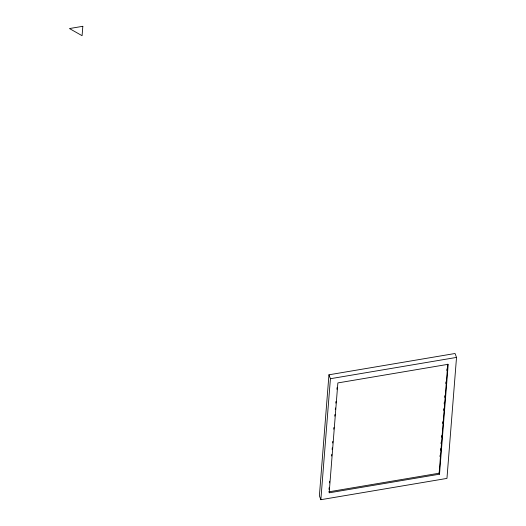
<?xml version="1.0" encoding="UTF-8"?>
<svg xmlns="http://www.w3.org/2000/svg" width="526" height="526" viewBox="0 0 526 526"><rect width="100%" height="100%" fill="white"/><g stroke="black" fill="none" stroke-linecap="round" stroke-linejoin="round"><path stroke-width="0.79" d="M328.954 374.795L319.387 495.781L320.853 499.7L446.955 478.404L456.522 357.417L455.056 353.498L328.954 374.795L330.42 378.713L320.853 499.7M329 489.397L329.131 487.766M329.519 482.888L329.644 481.257M331.643 456.022L331.768 454.398M332.156 449.513L332.281 447.882M332.669 442.997L332.8 441.373M333.767 429.163L333.892 427.533M334.792 416.138L334.924 414.508M335.305 409.629L335.437 407.998M335.825 403.113L335.95 401.489M336.916 389.279L337.048 387.649M440.006 456.759L440.13 455.135M440.518 450.249L440.65 448.619M441.031 443.74L441.163 442.11M441.551 437.224L441.676 435.6M442.642 423.391L442.774 421.76M443.674 410.365L443.799 408.735M444.187 403.85L444.312 402.226M444.7 397.34L444.832 395.71M445.798 383.5L445.923 381.876M446.824 370.482L446.955 368.851M447.771 364.13L439.144 473.209L328.809 491.836M439.512 474.189L448.198 364.301L337.863 382.928L329.177 492.816L439.512 474.189L439.026 472.881M330.42 378.713L456.522 357.417M82.825 26.3L82.082 35.696L69.478 28.555L82.825 26.3"/></g></svg>
